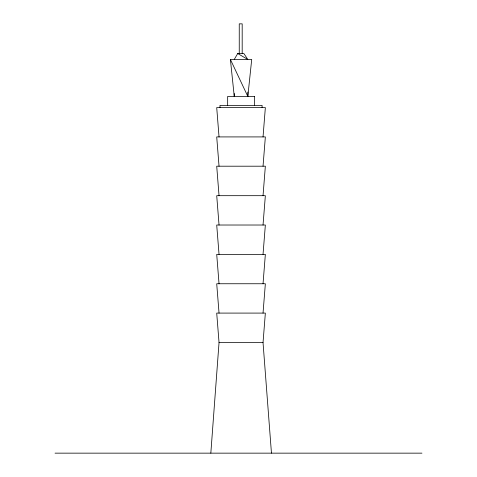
<?xml version="1.0" encoding="UTF-8"?>
<svg xmlns="http://www.w3.org/2000/svg" width="477" height="477" viewBox="0 0 477 477"><rect width="100%" height="100%" fill="white"/><g stroke="black" fill="none" stroke-linecap="round" stroke-linejoin="round"><path stroke-width="0.72" d="M210.828 453.15L219.038 342.575L216.713 313.091L265.355 313.091L263.03 342.575L271.455 453.15M263.03 136.917L265.355 107.593L216.713 107.593L219.038 136.917M263.03 166.199L265.355 136.917L216.713 136.917L219.038 166.199M263.03 195.683L265.355 166.199L216.713 166.199L219.038 195.683M263.03 225.019L265.355 195.683L216.713 195.683L219.038 225.019M263.03 254.372L265.355 225.019L216.713 225.019L219.038 254.372M263.03 283.749L265.355 254.372L216.713 254.372L219.038 283.749M263.03 313.091L265.355 283.749L216.713 283.749L219.038 313.091M230.397 59.452L247.825 96.432L251.713 59.452L230.397 59.452L234.255 96.432L234.255 93.474M234.255 59.452L237.719 53.525L243.86 53.525L247.825 59.452L237.719 53.525M254.456 96.432L227.66 96.432L227.66 105.405M219.038 342.575L263.03 342.575M55.046 453.15L421.954 453.15M262.094 107.593L262.094 105.405L219.975 105.405L219.975 107.593M254.414 96.432L254.456 105.405M247.825 91.995L247.825 96.432M242.185 53.525L242.185 23.85L239.251 23.85L239.251 53.525"/></g></svg>
